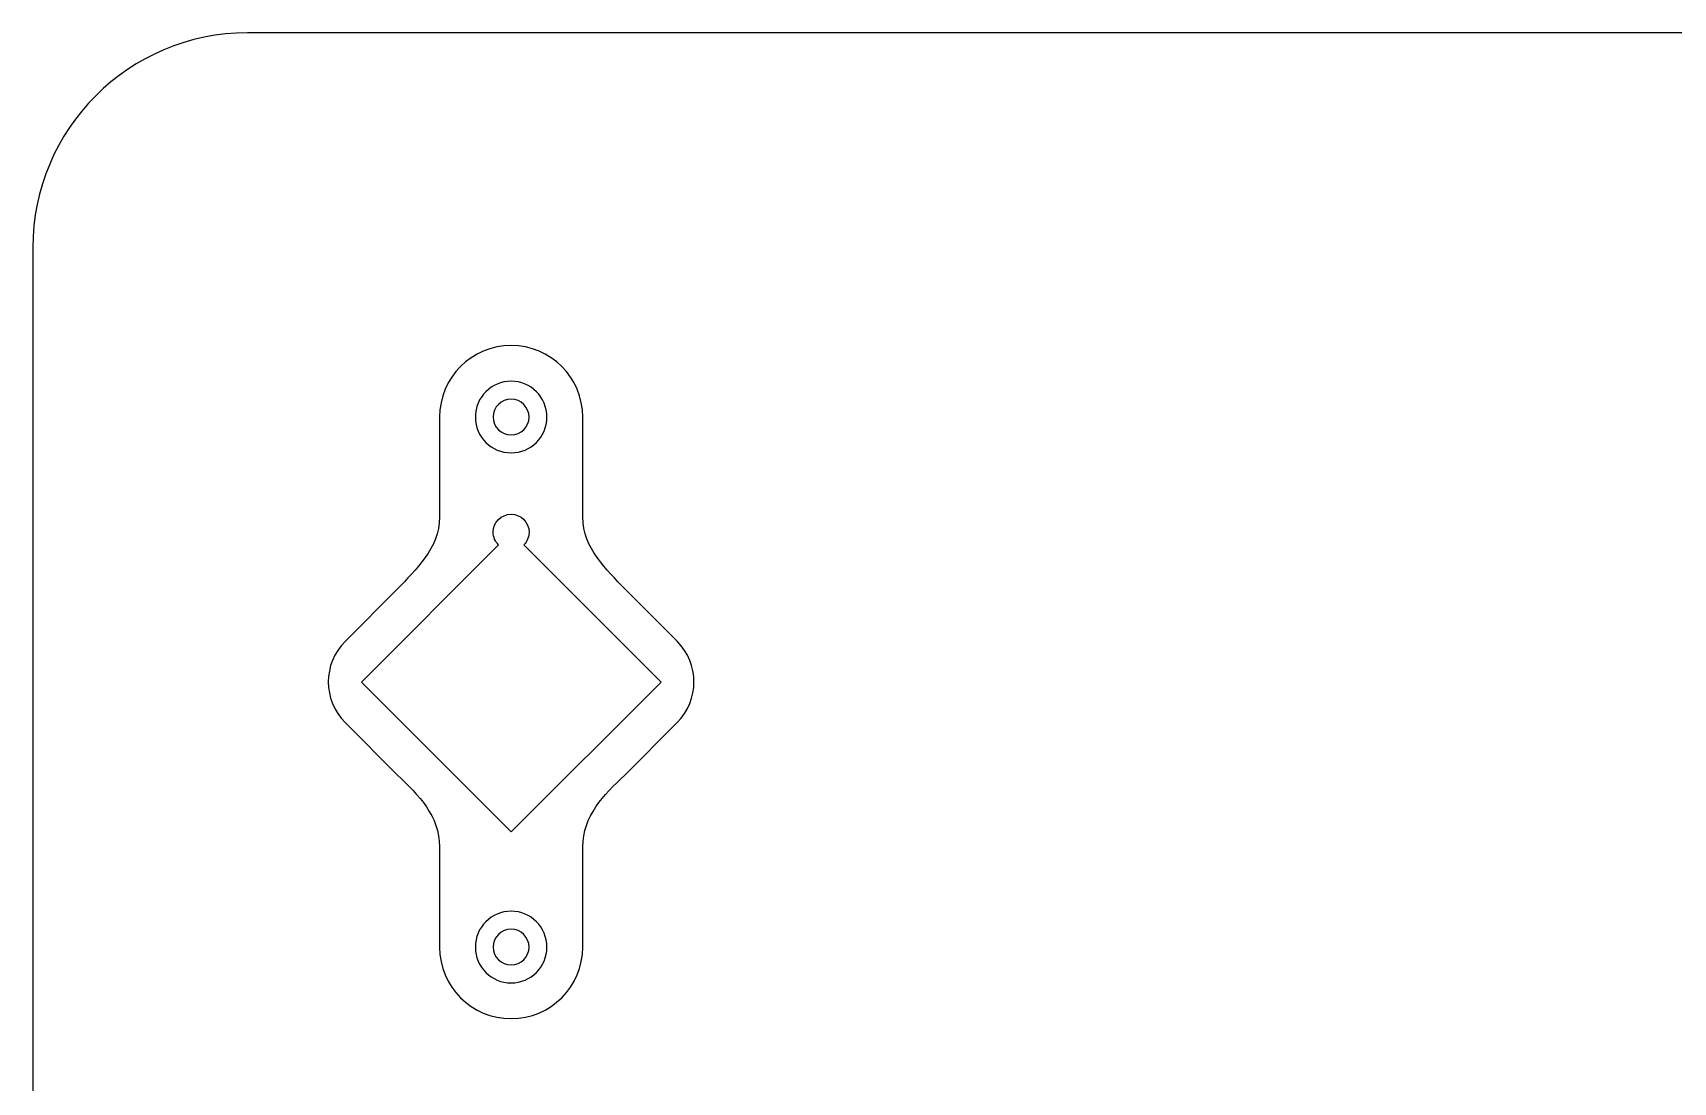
# Model space of a CAD drawing. Extents: x 15 to 785, y -585 to -15.
# Drawn here: x 15 to 129.6, y -88.3 to -15 of the extents above; entities that cross this region are included whole.
import ezdxf

# ---------------------------------------------------------------- set-up
doc = ezdxf.new("R2010")
doc.units = 0
doc.header["$MEASUREMENT"] = 0
doc.layers.add('LAYER_1', color=7, linetype='CONTINUOUS')

# ---------------------------------------------------------------- blocks, each defined once
blk = doc.blocks.new('BLOCK_2')
at = {"layer": 'LAYER_1', "color": 250}
blk.add_open_spline([(785, -570), (785, -578.28), (778.28, -585), (770, -585), (770, -585), (30, -585), (30, -585), (21.72, -585), (15, -578.28), (15, -570), (15, -570), (15, -30), (15, -30), (15, -21.72), (21.72, -15), (30, -15), (30, -15), (770, -15), (770, -15), (778.28, -15), (785, -21.72), (785, -30), (785, -30), (785, -570), (785, -570)], degree=3, knots=[0, 0, 0, 0, 1, 1, 1, 2, 2, 2, 3, 3, 3, 4, 4, 4, 5, 5, 5, 6, 6, 6, 7, 7, 7, 8, 8, 8, 8], dxfattribs=at)

msp = doc.modelspace()

# ---------------------------------------------------------------- linework, layer by layer
at = {"layer": 'LAYER_1', "color": 250}
for points, knots in [([(36.81, -57.49), (36.81, -57.49), (40.48, -53.82), (40.48, -53.82), (40.48, -53.82), (40.48, -53.82), (40.48, -53.82), (41.7, -52.51), (43.41, -50.97), (43.41, -48.82), (43.41, -48.82), (43.41, -41.83), (43.41, -41.83), (43.41, -39.06), (45.65, -36.83), (48.41, -36.83), (51.18, -36.83), (53.41, -39.06), (53.41, -41.83), (53.41, -41.83), (53.41, -41.83), (53.41, -41.83), (53.41, -41.83), (53.41, -48.82), (53.41, -48.82), (53.41, -50.97), (55.13, -52.51), (56.34, -53.82), (56.34, -53.82), (56.34, -53.82), (56.34, -53.82), (56.34, -53.82), (60.01, -57.48), (60.01, -57.48), (61.57, -59.05), (61.57, -61.58), (60.01, -63.14), (60.01, -63.14), (56.34, -66.83), (56.34, -66.83), (56.34, -66.83), (56.34, -66.83), (56.34, -66.83), (54.87, -68.21), (53.42, -69.68), (53.42, -71.83), (53.42, -71.83), (53.41, -78.82), (53.41, -78.82), (53.41, -81.59), (51.17, -83.82), (48.41, -83.82), (45.65, -83.82), (43.41, -81.59), (43.41, -78.82), (43.41, -78.82), (43.41, -71.83), (43.41, -71.83), (43.41, -69.68), (41.95, -68.21), (40.48, -66.83), (40.48, -66.83), (40.48, -66.83), (40.48, -66.83), (40.48, -66.83), (36.81, -63.14), (36.81, -63.14), (35.25, -61.58), (35.25, -59.05), (36.81, -57.49)], [0, 0, 0, 0, 1, 1, 1, 2, 2, 2, 3, 3, 3, 4, 4, 4, 5, 5, 5, 6, 6, 6, 7, 7, 7, 8, 8, 8, 9, 9, 9, 10, 10, 10, 11, 11, 11, 12, 12, 12, 13, 13, 13, 14, 14, 14, 15, 15, 15, 16, 16, 16, 17, 17, 17, 18, 18, 18, 19, 19, 19, 20, 20, 20, 21, 21, 21, 22, 22, 22, 23, 23, 23, 23]), ([(49.3, -50.74), (49.52, -50.52), (49.66, -50.21), (49.66, -49.86), (49.66, -49.17), (49.1, -48.61), (48.41, -48.61), (47.72, -48.61), (47.16, -49.17), (47.16, -49.86), (47.16, -50.2), (47.3, -50.52), (47.53, -50.74), (47.53, -50.74), (37.95, -60.32), (37.95, -60.32), (37.95, -60.32), (48.41, -70.79), (48.41, -70.79), (48.41, -70.79), (58.88, -60.32), (58.88, -60.32), (58.88, -60.32), (49.3, -50.74), (49.3, -50.74)], [0, 0, 0, 0, 1, 1, 1, 2, 2, 2, 3, 3, 3, 4, 4, 4, 5, 5, 5, 6, 6, 6, 7, 7, 7, 8, 8, 8, 8])]:
    msp.add_open_spline(points, degree=3, knots=knots, dxfattribs=at)
at = {"layer": 'LAYER_1', "color": 83}
for points in [[(48.41, -44.32), (47.03, -44.32), (45.91, -43.21), (45.91, -41.83), (45.91, -40.44), (47.03, -39.32), (48.41, -39.32), (49.79, -39.32), (50.91, -40.44), (50.91, -41.83), (50.91, -43.21), (49.79, -44.32), (48.41, -44.32)], [(48.41, -81.33), (47.03, -81.33), (45.91, -80.21), (45.91, -78.83), (45.91, -77.44), (47.03, -76.32), (48.41, -76.32), (49.79, -76.32), (50.91, -77.44), (50.91, -78.82), (50.91, -80.21), (49.79, -81.32), (48.41, -81.33)]]:
    msp.add_open_spline(points, degree=3, knots=[0, 0, 0, 0, 1, 1, 1, 2, 2, 2, 3, 3, 3, 4, 4, 4, 4], dxfattribs=at)
at = {"layer": 'LAYER_1', "color": 2}
for points in [[(48.41, -43.07), (47.72, -43.07), (47.16, -42.52), (47.16, -41.82), (47.16, -41.13), (47.72, -40.57), (48.41, -40.57), (49.1, -40.57), (49.66, -41.13), (49.66, -41.83), (49.66, -42.52), (49.1, -43.07), (48.41, -43.07)], [(48.41, -80.07), (47.72, -80.07), (47.16, -79.52), (47.16, -78.82), (47.16, -78.13), (47.72, -77.58), (48.41, -77.57), (49.1, -77.58), (49.66, -78.13), (49.66, -78.82), (49.66, -79.52), (49.1, -80.07), (48.41, -80.07)]]:
    msp.add_open_spline(points, degree=3, knots=[0, 0, 0, 0, 1, 1, 1, 2, 2, 2, 3, 3, 3, 4, 4, 4, 4], dxfattribs=at)

# ---------------------------------------------------------------- block references
at = {"layer": 'LAYER_1'}
msp.add_blockref('BLOCK_2', (0, 0), dxfattribs=at)

doc.saveas('drawing.dxf')
